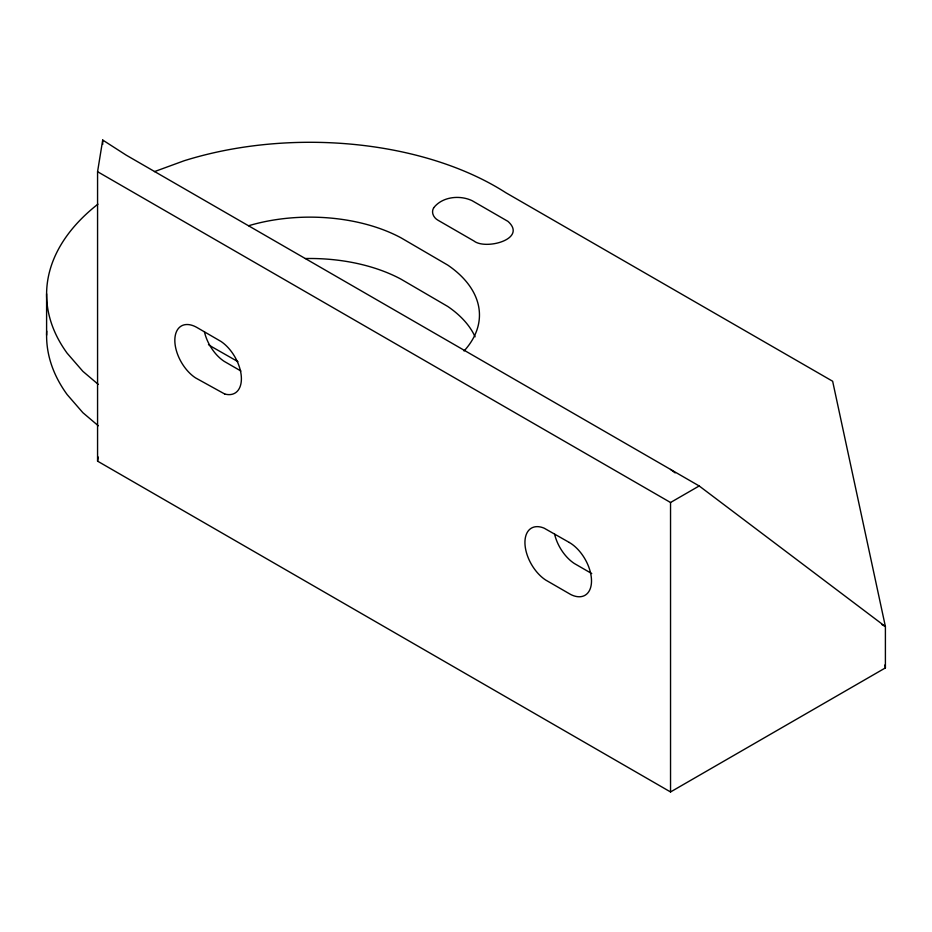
<?xml version="1.0" encoding="UTF-8"?>
<svg xmlns="http://www.w3.org/2000/svg" width="932" height="932" viewBox="0 0 932 932"><rect width="100%" height="100%" fill="white"/><g stroke="black" fill="none" stroke-linecap="round" stroke-linejoin="round"><path stroke-width="1.4" d="M97.569 171.698L102.706 140.045L126.216 155.155L699.186 485.956L885.4 626.549L885.4 667.906L670.539 791.955L97.569 461.154L97.569 171.698L670.539 502.499L699.186 485.956M97.569 461.154L98.244 457.03M154.467 171.616L184.175 160.747A263.348 152.044 0 0 1 505.866 192.738L832.649 381.246L885.4 626.549L881.66 624.393M237.951 361.663L212.018 346.89A133.695 77.193 0 0 1 208.477 344.595M240.899 370.994L224.193 361.36A31.397 18.127 60 0 1 204.469 331.99M591.738 573.553L574.31 563.487A31.397 18.127 60 0 1 554.587 534.118M670.539 469.413L675.164 472.908M98.314 384.427L82.901 371.367L67.139 353.205A263.348 152.044 0 0 1 97.895 204.178M98.314 425.773L82.901 412.713L67.139 394.562A263.348 152.044 0 0 1 46.717 331.105M884.794 665.064L885.4 667.906M670.539 502.499L670.539 791.955M102.706 140.045L102.706 144.402M46.6 293.813L46.6 335.159M305.416 258.537A133.695 77.193 0 0 1 400.97 279.146L447.779 306.477A133.695 77.193 0 0 1 475.087 336.802M248.646 225.73A133.695 77.193 0 0 1 400.97 237.8L447.779 265.119A133.695 77.193 0 0 1 464.054 350.98M433.613 207.894C430.887 212.531 433.741 218.006 438.145 220.313L473.957 240.992C485.665 250.265 527.815 239.116 507.952 221.373L472.14 200.695C459.814 194.835 442.257 196.582 433.613 207.894M224.682 393.98L195.545 377.891A31.397 18.127 60 0 1 174.843 339.504A31.397 18.127 60 0 1 197.025 327.54L221.059 341.496A31.397 18.127 60 0 1 241.318 376.621A31.397 18.127 60 0 1 224.682 393.98M569.312 542.471L544.183 528.188A31.397 18.127 60 0 0 524.949 543.356A31.397 18.127 60 0 0 545.663 580.03L570.792 594.546A31.397 18.127 60 0 0 591.494 580.065A31.397 18.127 60 0 0 569.312 542.471"/></g></svg>
